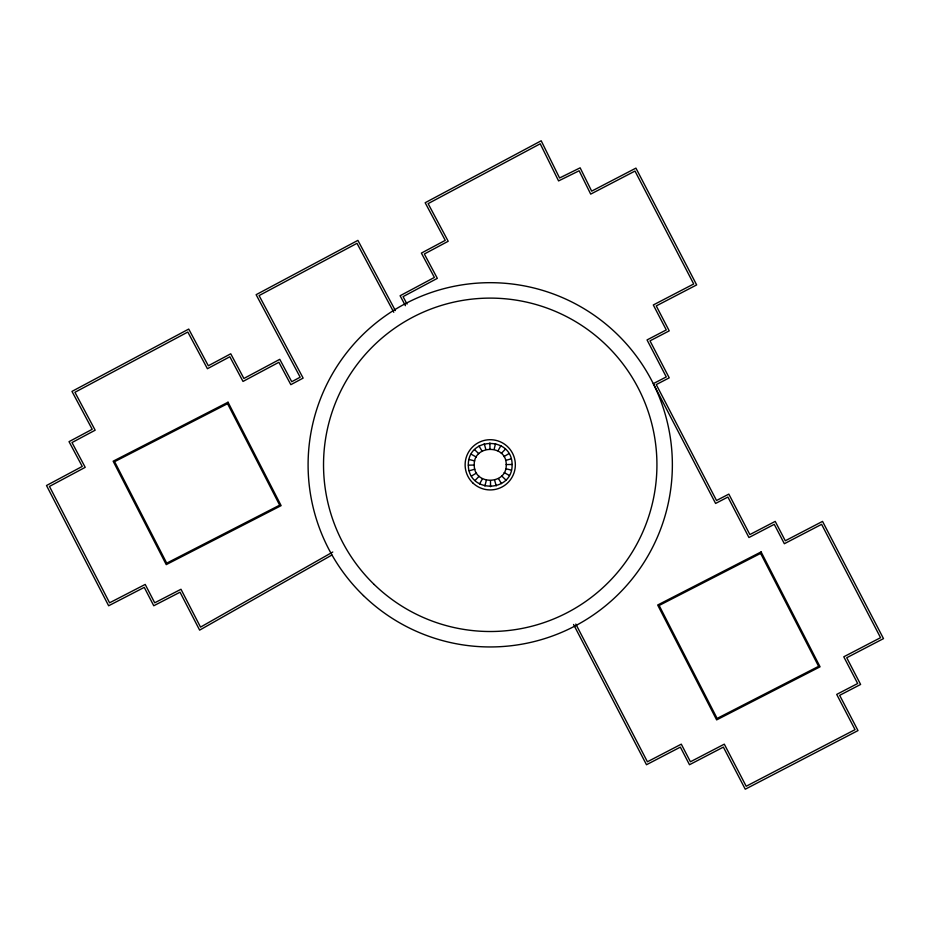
<?xml version="1.0" encoding="UTF-8"?>
<svg xmlns="http://www.w3.org/2000/svg" width="930" height="930" viewBox="0 0 930 930"><rect width="100%" height="100%" fill="white"/><g stroke="black" fill="none" stroke-linecap="round" stroke-linejoin="round"><path stroke-width="1.4" d="M468.336 465.151C467.616 436.74 511.965 436.054 512.116 464.477C512.849 492.888 468.488 493.574 468.336 465.151L474.254 465.058C473.161 444.552 506.664 444.029 506.211 464.57C507.303 485.076 473.789 485.6 474.254 465.058M484.89 486.041L486.332 480.31M494.121 449.318L495.562 443.587M479.578 483.937L482.461 478.776M498.003 450.852L500.875 445.691M474.998 480.531L479.113 476.288M501.351 453.34L505.467 449.097M471.44 476.055L476.52 473.021M503.944 456.607L509.012 453.573M332.777 552.025L200.52 627.111L180.978 589.26L154.706 602.814L145.208 584.424L109.577 602.814L49.464 486.425L85.211 467.337L71.994 442.564L95.162 430.195L74.935 392.297L187.825 332.033L207.413 368.722L229.838 356.76L243.009 381.428L278.884 362.281L290.834 384.671L303.134 378.103L259.086 295.589L356.992 243.323L393.785 312.271M331.882 555.047L199.625 630.133L180.036 592.201L153.764 605.767L144.266 587.376L108.647 605.767L46.5 485.518L82.247 466.43L69.029 441.657L92.198 429.288L71.97 391.402L188.732 329.069L208.32 365.769L230.745 353.795L243.904 378.464L279.779 359.317L291.729 381.707L300.169 377.208L256.122 294.694L357.887 240.37L395.366 310.585M469.173 470.801L474.858 469.185M505.595 460.443L511.279 458.816M506.211 464.57L512.116 464.477M468.999 459.478L474.73 460.92M505.722 468.708L511.454 470.15M471.103 454.166L476.265 457.037M504.188 472.591L509.349 475.463M474.509 449.574L478.752 453.689M501.7 475.939L505.943 480.054M478.997 446.028L482.031 451.097M498.434 478.52L501.468 483.6M407.038 304.098L403.062 296.647L437.344 278.349L424.347 254.006L448.202 241.265L428.114 203.635L540.225 143.79L558.581 180.92L579.158 170.76L590.701 194.114L634.992 171.073L693.699 283.976L653.302 304.97L666.275 329.918L647.048 339.927L666.275 376.917L653.302 383.66L715.6 503.444L727.899 497.05L748.941 537.517L774.272 524.346L784.35 543.725L821.609 524.346L880.547 637.678L843.777 656.801L857.658 683.515L836.709 694.408L855.042 729.655L746.186 786.257L724.296 744.163L690.432 761.775L681.283 744.163L647.419 761.775L575.81 624.077M405.399 305.679L400.098 295.752L434.38 277.442L421.383 253.1L445.249 240.37L425.161 202.74L541.19 140.79L559.581 177.99L580.146 167.83L591.666 191.138L635.922 168.121L696.651 284.906L656.255 305.912L669.228 330.859L650 340.857L669.228 377.847L656.255 384.59L716.53 500.503L728.829 494.109L749.871 534.564L775.213 521.393L785.28 540.772L822.538 521.393L883.5 638.619L846.73 657.742L860.61 684.445L839.662 695.338L857.995 730.585L745.256 789.21L723.366 747.115L689.502 764.727L680.353 747.115L646.49 764.727L573.566 624.483M484.239 443.761L485.855 449.446M494.609 480.182L496.225 485.867M489.889 442.924L489.982 448.841M490.482 480.787L490.563 486.704M228.036 402.213L113.146 461.199L166.238 564.626L281.127 505.641L228.036 402.213M227.559 403.69L114.611 461.664L166.714 563.15L279.663 505.164L227.559 403.69M761.1 551.909L657.673 605.012L716.646 719.901L820.074 666.81L761.1 551.909M760.624 553.385L659.138 605.477L717.123 718.425L818.609 666.333L760.624 553.385M363.444 595.584A182.141 182.141 0 0 0 666.868 509.222A182.141 182.141 0 0 0 440.367 289.637A182.141 182.141 0 0 0 363.444 595.584M374.197 584.493A166.691 166.691 0 0 0 651.895 505.455A166.691 166.691 0 0 0 444.598 304.482A166.691 166.691 0 0 0 374.197 584.493M472.742 482.844A25.122 25.122 0 0 0 514.592 470.94A25.122 25.122 0 0 0 483.356 440.657A25.122 25.122 0 0 0 472.742 482.844"/></g></svg>
